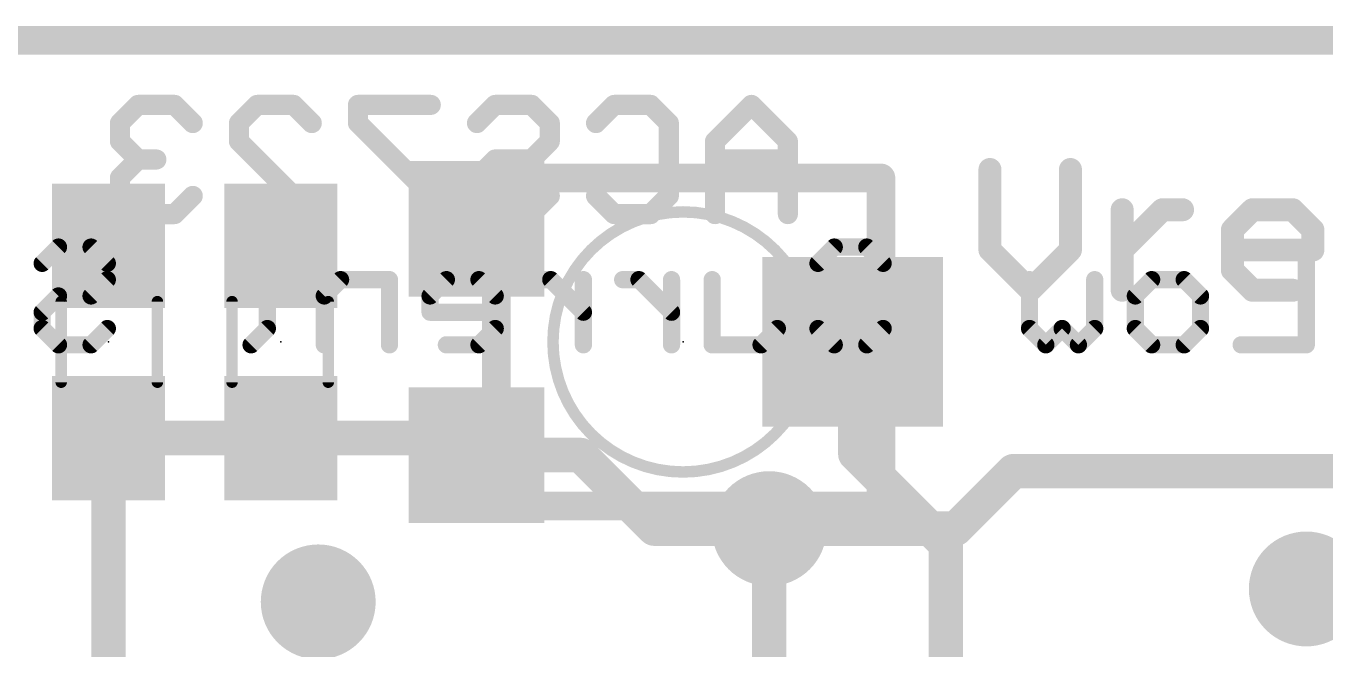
# Model space of a CAD drawing. Extents: x -33 to 74, y -16 to 15.
# Drawn here: x 14.64 to 26.12, y 9.86 to 15.37 of the extents above; entities that cross this region are included whole.
import ezdxf

# ---------------------------------------------------------------- set-up
doc = ezdxf.new("R2010")
doc.units = 0
for name, color, linetype in [('1', 12, 'CONTINUOUS'), ('16', 132, 'CONTINUOUS'), ('18', 110, 'CONTINUOUS'), ('20', 53, 'CONTINUOUS'), ('21', 41, 'CONTINUOUS'), ('22', 40, 'CONTINUOUS'), ('23', 53, 'CONTINUOUS'), ('51', 53, 'CONTINUOUS')]:
    doc.layers.add(name, color=color, linetype=linetype)

# ---------------------------------------------------------------- blocks, each defined once
blk = doc.blocks.new('RECT')
blk.add_solid([(-0.5, -0.5), (0.5, -0.5), (-0.5, 0.5), (0.5, 0.5)])
blk = doc.blocks.new('ROUNDV')
at = {"const_width": 0.5}
blk.add_lwpolyline([(0, -0.25, 1), (0, 0.25, 1), (0, -0.25)], format="xyb", dxfattribs=at)

msp = doc.modelspace()

# ---------------------------------------------------------------- linework, layer by layer
at = {"layer": '1'}
for points, const_width in [([(31.75, 15.24), (12.7, 15.24)], 0.254), ([(21.971, 12.549), (21.947, 12.573)], 0.3048), ([(21.971, 11.5824), (21.971, 12.549)], 0.3048), ([(15.367, 11.723), (15.367, 9.5758)], 0.3048), ([(15.367, 11.723), (16.891, 11.723)], 0.3048), ([(16.891, 11.723), (18.472, 11.723)], 0.3048), ([(18.472, 11.723), (18.622, 11.573)], 0.3048), ([(19.542, 11.573), (18.622, 11.573)], 0.3048), ([(19.542, 11.573), (20.193, 10.922)], 0.3048), ([(22.772, 10.7814), (21.971, 11.5824)], 0.3048), ([(20.193, 10.922), (21.209, 10.922)], 0.3048), ([(21.209, 7.62), (21.209, 10.922)], 0.3048), ([(22.772, 10.7814), (22.772, 9.3345)], 0.3048)]:
    msp.add_lwpolyline(points, dxfattribs=dict(at, const_width=const_width))
at = {"layer": '1', "const_width": 0.1524}
for points in [[(22.0009, 12.6269, 1), (21.8931, 12.5191)], [(22.0472, 12.549, 1), (21.8948, 12.549)], [(21.9171, 12.4951, 1), (22.0249, 12.6029)], [(15.4432, 11.723, 1), (15.2908, 11.723)], [(15.367, 11.7992, 1), (15.367, 11.6468)], [(16.891, 11.7992, 1), (16.891, 11.6468)], [(16.891, 11.6468, 1), (16.891, 11.7992)], [(18.5259, 11.7769, 1), (18.4181, 11.6691)], [(18.472, 11.6468, 1), (18.472, 11.7992)], [(18.622, 11.6492, 1), (18.622, 11.4968)], [(19.5959, 11.6269, 1), (19.4881, 11.5191)], [(19.542, 11.4968, 1), (19.542, 11.6492)], [(22.0249, 11.6363, 1), (21.9171, 11.5285)], [(18.5681, 11.5191, 1), (18.6759, 11.6269)], [(21.8948, 11.5824, 1), (22.0472, 11.5824)], [(20.193, 10.9982, 1), (20.193, 10.8458)], [(20.1391, 10.8681, 1), (20.2469, 10.9759)], [(21.2852, 10.922, 1), (21.1328, 10.922)], [(21.209, 10.8458, 1), (21.209, 10.9982)], [(22.8482, 10.7814, 1), (22.6958, 10.7814)], [(22.7181, 10.7275, 1), (22.8259, 10.8353)]]:
    msp.add_lwpolyline(points, format="xyb", dxfattribs=at)
at = {"layer": '16'}
for points, const_width in [([(31.75, 15.24), (12.7, 15.24)], 0.254), ([(22.86, 10.922), (23.368, 11.43)], 0.3048), ([(23.368, 11.43), (30.48, 11.43)], 0.3048), ([(21.209, 10.922), (22.86, 10.922)], 0.3048)]:
    msp.add_lwpolyline(points, dxfattribs=dict(at, const_width=const_width))
at = {"layer": '16', "const_width": 0.1524}
for points in [[(23.368, 11.5062, 1), (23.368, 11.3538)], [(23.4219, 11.3761, 1), (23.3141, 11.4839)], [(21.209, 10.9982, 1), (21.209, 10.8458)], [(22.8061, 10.9759, 1), (22.9139, 10.8681)], [(22.86, 10.8458, 1), (22.86, 10.9982)]]:
    msp.add_lwpolyline(points, format="xyb", dxfattribs=at)
at = {"layer": '20', "const_width": 0.2032}
msp.add_lwpolyline([(0, 15.24), (31.75, 15.24)], dxfattribs=at)
at = {"layer": '21'}
for points, const_width in [([(20.047, 14.023), (22.197, 14.023)], 0.254), ([(22.197, 14.023), (22.197, 13.423)], 0.254), ([(23.1613, 14.0979), (23.1613, 13.3861)], 0.2032), ([(23.8731, 13.3861), (23.8731, 14.0979)], 0.2032), ([(24.3307, 13.0302), (24.3307, 13.742)], 0.2032), ([(24.3307, 13.3861), (24.6866, 13.742)], 0.2032), ([(24.6866, 13.742), (24.8646, 13.742)], 0.2032), ([(25.3052, 13.5641), (25.4831, 13.742)], 0.2032), ([(25.4831, 13.742), (25.8391, 13.742)], 0.2032), ([(25.8391, 13.742), (26.017, 13.5641)], 0.2032), ([(25.3052, 13.2081), (25.3052, 13.5641)], 0.2032), ([(26.017, 13.5641), (26.017, 13.3861)], 0.2032), ([(23.1613, 13.3861), (23.5172, 13.0302)], 0.2032), ([(23.5172, 13.0302), (23.8731, 13.3861)], 0.2032), ([(26.017, 13.3861), (25.3052, 13.3861)], 0.2032), ([(25.4831, 13.0302), (25.3052, 13.2081)], 0.2032), ([(25.8391, 13.0302), (25.4831, 13.0302)], 0.2032), ([(22.197, 11.123), (22.197, 11.723)], 0.254), ([(20.047, 11.123), (22.197, 11.123)], 0.254)]:
    msp.add_lwpolyline(points, dxfattribs=dict(at, const_width=const_width))
for points, const_width in [([(20.047, 14.0865, 1), (20.047, 13.9595)], 0.127), ([(22.2605, 14.023, 1), (22.1335, 14.023)], 0.127), ([(22.197, 13.9595, 1), (22.197, 14.0865)], 0.127), ([(23.2121, 14.0979, 1), (23.1105, 14.0979)], 0.1016), ([(23.9239, 14.0979, 1), (23.8223, 14.0979)], 0.1016), ([(24.3815, 13.742, 1), (24.2799, 13.742)], 0.1016), ([(24.6866, 13.7928, 1), (24.6866, 13.6912)], 0.1016), ([(24.7225, 13.7061, 1), (24.6507, 13.7779)], 0.1016), ([(24.8646, 13.6912, 1), (24.8646, 13.7928)], 0.1016), ([(25.4831, 13.7928, 1), (25.4831, 13.6912)], 0.1016), ([(25.5191, 13.7061, 1), (25.4472, 13.7779)], 0.1016), ([(25.875, 13.7779, 1), (25.8031, 13.7061)], 0.1016), ([(25.8391, 13.6912, 1), (25.8391, 13.7928)], 0.1016), ([(25.356, 13.5641, 1), (25.2544, 13.5641)], 0.1016), ([(25.2693, 13.6, 1), (25.3411, 13.5281)], 0.1016), ([(26.0678, 13.5641, 1), (25.9662, 13.5641)], 0.1016), ([(25.9811, 13.5281, 1), (26.0529, 13.6)], 0.1016), ([(22.1335, 13.423, 1), (22.2605, 13.423)], 0.127), ([(23.1972, 13.422, 1), (23.1254, 13.3502)], 0.1016), ([(23.909, 13.3502, 1), (23.8372, 13.422)], 0.1016), ([(24.2948, 13.422, 1), (24.3666, 13.3502)], 0.1016), ([(25.3052, 13.4369, 1), (25.3052, 13.3353)], 0.1016), ([(26.017, 13.3353, 1), (26.017, 13.4369)], 0.1016), ([(23.1105, 13.3861, 1), (23.2121, 13.3861)], 0.1016), ([(23.8223, 13.3861, 1), (23.9239, 13.3861)], 0.1016), ([(25.9662, 13.3861, 1), (26.0678, 13.3861)], 0.1016), ([(25.3411, 13.2441, 1), (25.2693, 13.1722)], 0.1016), ([(25.2544, 13.2081, 1), (25.356, 13.2081)], 0.1016), ([(23.4813, 13.0661, 1), (23.5531, 12.9943)], 0.1016), ([(23.4813, 12.9943, 1), (23.5531, 13.0661)], 0.1016), ([(25.4831, 13.081, 1), (25.4831, 12.9794)], 0.1016), ([(25.4472, 12.9943, 1), (25.5191, 13.0661)], 0.1016), ([(25.8391, 12.9794, 1), (25.8391, 13.081)], 0.1016), ([(24.2799, 13.0302, 1), (24.3815, 13.0302)], 0.1016), ([(22.2605, 11.723, 1), (22.1335, 11.723)], 0.127), ([(20.047, 11.1865, 1), (20.047, 11.0595)], 0.127), ([(22.1335, 11.123, 1), (22.2605, 11.123)], 0.127), ([(22.197, 11.0595, 1), (22.197, 11.1865)], 0.127)]:
    msp.add_lwpolyline(points, format="xyb", dxfattribs=dict(at, const_width=const_width))
at = {"layer": '22'}
for points, const_width in [([(15.6288, 14.6693), (15.4678, 14.5083)], 0.1778), ([(15.9508, 14.6693), (15.6288, 14.6693)], 0.1778), ([(16.1118, 14.5083), (15.9508, 14.6693)], 0.1778), ([(16.5202, 14.5083), (16.6813, 14.6693)], 0.1778), ([(16.6813, 14.6693), (17.0033, 14.6693)], 0.1778), ([(17.0033, 14.6693), (17.1643, 14.5083)], 0.1778), ([(18.2167, 14.6693), (17.5727, 14.6693)], 0.1778), ([(17.5727, 14.6693), (17.5727, 14.5083)], 0.1778), ([(18.6252, 14.5083), (18.7862, 14.6693)], 0.1778), ([(18.7862, 14.6693), (19.1082, 14.6693)], 0.1778), ([(19.1082, 14.6693), (19.2692, 14.5083)], 0.1778), ([(19.6776, 14.5083), (19.8386, 14.6693)], 0.1778), ([(19.8386, 14.6693), (20.1606, 14.6693)], 0.1778), ([(20.1606, 14.6693), (20.3216, 14.5083)], 0.1778), ([(21.0521, 14.6693), (20.7301, 14.3473)], 0.1778), ([(21.3741, 14.3473), (21.0521, 14.6693)], 0.1778), ([(15.4678, 14.5083), (15.4678, 14.3473)], 0.1778), ([(16.5202, 14.3473), (16.5202, 14.5083)], 0.1778), ([(17.5727, 14.5083), (18.2167, 13.8643)], 0.1778), ([(19.2692, 14.5083), (19.2692, 14.3473)], 0.1778), ([(20.3216, 14.5083), (20.3216, 13.8643)], 0.1778), ([(15.4678, 14.3473), (15.6288, 14.1863)], 0.1778), ([(17.1643, 13.7033), (16.5202, 14.3473)], 0.1778), ([(19.2692, 14.3473), (19.1082, 14.1863)], 0.1778), ([(20.7301, 14.3473), (20.7301, 13.7033)], 0.1778), ([(21.3741, 13.7033), (21.3741, 14.3473)], 0.1778), ([(15.6288, 14.1863), (15.4678, 14.0253)], 0.1778), ([(15.6288, 14.1863), (15.7898, 14.1863)], 0.1778), ([(18.7862, 14.1863), (18.6252, 14.0253)], 0.1778), ([(19.1082, 14.1863), (18.7862, 14.1863)], 0.1778), ([(21.3741, 14.1863), (20.7301, 14.1863)], 0.1778), ([(15.4678, 14.0253), (15.4678, 13.8643)], 0.1778), ([(18.6252, 14.0253), (18.6252, 13.8643)], 0.1778), ([(15.4678, 13.8643), (15.6288, 13.7033)], 0.1778), ([(15.9508, 13.7033), (16.1118, 13.8643)], 0.1778), ([(18.2167, 13.8643), (18.2167, 13.7033)], 0.1778), ([(18.6252, 13.8643), (18.7862, 13.7033)], 0.1778), ([(19.1082, 13.7033), (19.2692, 13.8643)], 0.1778), ([(19.8386, 13.7033), (19.6776, 13.8643)], 0.1778), ([(20.3216, 13.8643), (20.1606, 13.7033)], 0.1778), ([(15.6288, 13.7033), (15.9508, 13.7033)], 0.1778), ([(16.5202, 13.7033), (17.1643, 13.7033)], 0.1778), ([(18.7862, 13.7033), (19.1082, 13.7033)], 0.1778), ([(20.1606, 13.7033), (19.8386, 13.7033)], 0.1778), ([(14.78, 13.2679), (14.9241, 13.4119)], 0.1524), ([(14.9241, 13.4119), (15.2122, 13.4119)], 0.1524), ([(15.2122, 13.4119), (15.3563, 13.2679)], 0.1524), ([(21.6405, 13.2679), (21.7846, 13.4119)], 0.1524), ([(21.7846, 13.4119), (22.0727, 13.4119)], 0.1524), ([(22.0727, 13.4119), (22.2167, 13.2679)], 0.1524), ([(25.9588, 13.4119), (25.9588, 12.5476)], 0.1524), ([(15.3563, 13.2679), (15.3563, 13.1238)], 0.1524), ([(16.7714, 13.2679), (16.7714, 12.6917)], 0.1524), ([(22.2167, 13.2679), (22.2167, 12.6917)], 0.1524), ([(15.3563, 13.1238), (15.2122, 12.9798)], 0.1524), ([(16.9155, 13.1238), (16.6273, 13.1238)], 0.1524), ([(17.4188, 13.1238), (17.2748, 12.9798)], 0.1524), ([(17.851, 13.1238), (17.4188, 13.1238)], 0.1524), ([(17.851, 12.5476), (17.851, 13.1238)], 0.1524), ([(18.3543, 13.1238), (18.2103, 12.9798)], 0.1524), ([(18.6424, 13.1238), (18.3543, 13.1238)], 0.1524), ([(18.7865, 12.9798), (18.6424, 13.1238)], 0.1524), ([(19.278, 13.1238), (19.1339, 13.1238)], 0.1524), ([(19.5661, 12.8357), (19.278, 13.1238)], 0.1524), ([(19.5661, 12.5476), (19.5661, 13.1238)], 0.1524), ([(20.0576, 13.1238), (19.9135, 13.1238)], 0.1524), ([(20.3457, 12.8357), (20.0576, 13.1238)], 0.1524), ([(20.3457, 12.5476), (20.3457, 13.1238)], 0.1524), ([(20.705, 12.5476), (20.705, 13.1238)], 0.1524), ([(21.2812, 13.1238), (21.2812, 12.6917)], 0.1524), ([(23.5115, 12.6917), (23.5115, 13.1238)], 0.1524), ([(24.0878, 13.1238), (24.0878, 12.6917)], 0.1524), ([(24.4471, 12.9798), (24.5911, 13.1238)], 0.1524), ([(24.5911, 13.1238), (24.8792, 13.1238)], 0.1524), ([(24.8792, 13.1238), (25.0233, 12.9798)], 0.1524), ([(14.9241, 12.9798), (14.78, 12.8357)], 0.1524), ([(15.2122, 12.9798), (14.9241, 12.9798)], 0.1524), ([(17.2748, 12.9798), (17.2748, 12.5476)], 0.1524), ([(18.2103, 12.9798), (18.2103, 12.8357)], 0.1524), ([(18.7865, 12.6917), (18.7865, 12.9798)], 0.1524), ([(24.4471, 12.6917), (24.4471, 12.9798)], 0.1524), ([(25.0233, 12.9798), (25.0233, 12.6917)], 0.1524), ([(14.78, 12.8357), (14.78, 12.6917)], 0.1524), ([(18.2103, 12.8357), (18.7865, 12.8357)], 0.1524), ([(14.78, 12.6917), (14.9241, 12.5476)], 0.1524), ([(15.2122, 12.5476), (15.3563, 12.6917)], 0.1524), ([(16.7714, 12.6917), (16.6273, 12.5476)], 0.1524), ([(18.6424, 12.5476), (18.7865, 12.6917)], 0.1524), ([(21.2812, 12.6917), (21.1372, 12.5476)], 0.1524), ([(21.7846, 12.5476), (21.6405, 12.6917)], 0.1524), ([(22.2167, 12.6917), (22.0727, 12.5476)], 0.1524), ([(23.6556, 12.5476), (23.5115, 12.6917)], 0.1524), ([(23.7996, 12.6917), (23.6556, 12.5476)], 0.1524), ([(23.9437, 12.5476), (23.7996, 12.6917)], 0.1524), ([(24.0878, 12.6917), (23.9437, 12.5476)], 0.1524), ([(24.5911, 12.5476), (24.4471, 12.6917)], 0.1524), ([(25.0233, 12.6917), (24.8792, 12.5476)], 0.1524), ([(14.9241, 12.5476), (15.2122, 12.5476)], 0.1524), ([(18.3543, 12.5476), (18.6424, 12.5476)], 0.1524), ([(21.1372, 12.5476), (20.705, 12.5476)], 0.1524), ([(22.0727, 12.5476), (21.7846, 12.5476)], 0.1524), ([(24.8792, 12.5476), (24.5911, 12.5476)], 0.1524), ([(25.9588, 12.5476), (25.3826, 12.5476)], 0.1524)]:
    msp.add_lwpolyline(points, dxfattribs=dict(at, const_width=const_width))
for points, const_width in [([(15.6288, 14.7138, 1), (15.6288, 14.6249)], 0.0889), ([(15.6602, 14.6379, 1), (15.5974, 14.7008)], 0.0889), ([(15.9822, 14.7008, 1), (15.9194, 14.6379)], 0.0889), ([(15.9508, 14.6249, 1), (15.9508, 14.7138)], 0.0889), ([(16.6813, 14.7138, 1), (16.6813, 14.6249)], 0.0889), ([(16.7127, 14.6379, 1), (16.6498, 14.7008)], 0.0889), ([(17.0347, 14.7008, 1), (16.9718, 14.6379)], 0.0889), ([(17.0033, 14.6249, 1), (17.0033, 14.7138)], 0.0889), ([(17.5727, 14.7138, 1), (17.5727, 14.6249)], 0.0889), ([(17.6172, 14.6693, 1), (17.5283, 14.6693)], 0.0889), ([(18.2167, 14.6249, 1), (18.2167, 14.7138)], 0.0889), ([(18.7862, 14.7138, 1), (18.7862, 14.6249)], 0.0889), ([(18.8176, 14.6379, 1), (18.7547, 14.7008)], 0.0889), ([(19.1396, 14.7008, 1), (19.0767, 14.6379)], 0.0889), ([(19.1082, 14.6249, 1), (19.1082, 14.7138)], 0.0889), ([(19.8386, 14.7138, 1), (19.8386, 14.6249)], 0.0889), ([(19.8701, 14.6379, 1), (19.8072, 14.7008)], 0.0889), ([(20.1921, 14.7008, 1), (20.1292, 14.6379)], 0.0889), ([(20.1606, 14.6249, 1), (20.1606, 14.7138)], 0.0889), ([(21.0835, 14.7008, 1), (21.0207, 14.6379)], 0.0889), ([(21.0835, 14.6379, 1), (21.0207, 14.7008)], 0.0889), ([(15.5122, 14.5083, 1), (15.4233, 14.5083)], 0.0889), ([(16.5647, 14.5083, 1), (16.4758, 14.5083)], 0.0889), ([(17.6041, 14.5397, 1), (17.5413, 14.4769)], 0.0889), ([(19.3136, 14.5083, 1), (19.2247, 14.5083)], 0.0889), ([(20.3661, 14.5083, 1), (20.2772, 14.5083)], 0.0889), ([(15.4364, 14.5397, 1), (15.4992, 14.4769)], 0.0889), ([(16.0804, 14.4769, 1), (16.1432, 14.5397)], 0.0889), ([(16.4888, 14.5397, 1), (16.5517, 14.4769)], 0.0889), ([(17.1328, 14.4769, 1), (17.1957, 14.5397)], 0.0889), ([(17.5283, 14.5083, 1), (17.6172, 14.5083)], 0.0889), ([(18.5937, 14.5397, 1), (18.6566, 14.4769)], 0.0889), ([(19.2378, 14.4769, 1), (19.3006, 14.5397)], 0.0889), ([(19.6462, 14.5397, 1), (19.7091, 14.4769)], 0.0889), ([(20.2902, 14.4769, 1), (20.3531, 14.5397)], 0.0889), ([(15.4233, 14.3473, 1), (15.5122, 14.3473)], 0.0889), ([(15.4992, 14.3787, 1), (15.4364, 14.3159)], 0.0889), ([(16.4758, 14.3473, 1), (16.5647, 14.3473)], 0.0889), ([(16.5517, 14.3787, 1), (16.4888, 14.3159)], 0.0889), ([(19.2247, 14.3473, 1), (19.3136, 14.3473)], 0.0889), ([(19.3006, 14.3159, 1), (19.2378, 14.3787)], 0.0889), ([(20.7745, 14.3473, 1), (20.6856, 14.3473)], 0.0889), ([(20.6987, 14.3787, 1), (20.7615, 14.3159)], 0.0889), ([(21.4186, 14.3473, 1), (21.3297, 14.3473)], 0.0889), ([(21.3427, 14.3159, 1), (21.4055, 14.3787)], 0.0889), ([(15.6288, 14.2308, 1), (15.6288, 14.1419)], 0.0889), ([(15.6602, 14.1549, 1), (15.5974, 14.2177)], 0.0889), ([(15.5974, 14.1549, 1), (15.6602, 14.2177)], 0.0889), ([(15.7898, 14.1419, 1), (15.7898, 14.2308)], 0.0889), ([(18.7862, 14.2308, 1), (18.7862, 14.1419)], 0.0889), ([(18.8176, 14.1549, 1), (18.7547, 14.2177)], 0.0889), ([(19.0767, 14.2177, 1), (19.1396, 14.1549)], 0.0889), ([(19.1082, 14.1419, 1), (19.1082, 14.2308)], 0.0889), ([(20.7301, 14.2308, 1), (20.7301, 14.1419)], 0.0889), ([(21.3741, 14.1419, 1), (21.3741, 14.2308)], 0.0889), ([(15.5122, 14.0253, 1), (15.4233, 14.0253)], 0.0889), ([(15.4364, 14.0567, 1), (15.4992, 13.9939)], 0.0889), ([(18.6696, 14.0253, 1), (18.5807, 14.0253)], 0.0889), ([(18.5937, 14.0567, 1), (18.6566, 13.9939)], 0.0889), ([(15.4233, 13.8643, 1), (15.5122, 13.8643)], 0.0889), ([(15.4992, 13.8957, 1), (15.4364, 13.8329)], 0.0889), ([(16.1432, 13.8329, 1), (16.0804, 13.8957)], 0.0889), ([(18.2612, 13.8643, 1), (18.1723, 13.8643)], 0.0889), ([(18.1853, 13.8329, 1), (18.2482, 13.8957)], 0.0889), ([(18.5807, 13.8643, 1), (18.6696, 13.8643)], 0.0889), ([(18.6566, 13.8957, 1), (18.5937, 13.8329)], 0.0889), ([(19.3006, 13.8329, 1), (19.2378, 13.8957)], 0.0889), ([(19.7091, 13.8957, 1), (19.6462, 13.8329)], 0.0889), ([(20.2772, 13.8643, 1), (20.3661, 13.8643)], 0.0889), ([(20.3531, 13.8329, 1), (20.2902, 13.8957)], 0.0889), ([(15.6288, 13.7477, 1), (15.6288, 13.6589)], 0.0889), ([(15.9508, 13.6589, 1), (15.9508, 13.7477)], 0.0889), ([(16.5202, 13.7477, 1), (16.5202, 13.6589)], 0.0889), ([(17.1643, 13.6589, 1), (17.1643, 13.7477)], 0.0889), ([(18.7862, 13.7477, 1), (18.7862, 13.6589)], 0.0889), ([(19.1082, 13.6589, 1), (19.1082, 13.7477)], 0.0889), ([(19.8386, 13.7477, 1), (19.8386, 13.6589)], 0.0889), ([(20.1606, 13.6589, 1), (20.1606, 13.7477)], 0.0889), ([(15.5974, 13.6719, 1), (15.6602, 13.7347)], 0.0889), ([(15.9194, 13.7347, 1), (15.9822, 13.6719)], 0.0889), ([(17.1328, 13.6719, 1), (17.1957, 13.7347)], 0.0889), ([(18.1723, 13.7033, 1), (18.2612, 13.7033)], 0.0889), ([(18.7547, 13.6719, 1), (18.8176, 13.7347)], 0.0889), ([(19.0767, 13.7347, 1), (19.1396, 13.6719)], 0.0889), ([(19.8072, 13.6719, 1), (19.8701, 13.7347)], 0.0889), ([(20.1292, 13.7347, 1), (20.1921, 13.6719)], 0.0889), ([(20.6856, 13.7033, 1), (20.7745, 13.7033)], 0.0889), ([(21.3297, 13.7033, 1), (21.4186, 13.7033)], 0.0889), ([(14.9241, 13.45, 1), (14.9241, 13.3738)], 0.0762), ([(14.951, 13.385, 1), (14.8971, 13.4389)], 0.0762), ([(15.2391, 13.4389, 1), (15.1853, 13.385)], 0.0762), ([(15.2122, 13.3738, 1), (15.2122, 13.45)], 0.0762), ([(21.7846, 13.45, 1), (21.7846, 13.3738)], 0.0762), ([(21.8115, 13.385, 1), (21.7576, 13.4389)], 0.0762), ([(22.0996, 13.4389, 1), (22.0457, 13.385)], 0.0762), ([(22.0727, 13.3738, 1), (22.0727, 13.45)], 0.0762), ([(25.9969, 13.4119, 1), (25.9207, 13.4119)], 0.0762), ([(14.7531, 13.2948, 1), (14.807, 13.2409)], 0.0762), ([(15.3944, 13.2679, 1), (15.3182, 13.2679)], 0.0762), ([(15.3293, 13.2409, 1), (15.3832, 13.2948)], 0.0762), ([(16.8095, 13.2679, 1), (16.7333, 13.2679)], 0.0762), ([(21.6136, 13.2948, 1), (21.6674, 13.2409)], 0.0762), ([(22.2548, 13.2679, 1), (22.1786, 13.2679)], 0.0762), ([(22.1898, 13.2409, 1), (22.2437, 13.2948)], 0.0762), ([(15.3182, 13.1238, 1), (15.3944, 13.1238)], 0.0762), ([(15.3832, 13.0969, 1), (15.3293, 13.1508)], 0.0762), ([(16.6273, 13.1619, 1), (16.6273, 13.0857)], 0.0762), ([(16.9155, 13.0857, 1), (16.9155, 13.1619)], 0.0762), ([(17.4188, 13.1619, 1), (17.4188, 13.0857)], 0.0762), ([(17.4457, 13.0969, 1), (17.3919, 13.1508)], 0.0762), ([(17.8891, 13.1238, 1), (17.8129, 13.1238)], 0.0762), ([(17.851, 13.0857, 1), (17.851, 13.1619)], 0.0762), ([(18.3543, 13.1619, 1), (18.3543, 13.0857)], 0.0762), ([(18.3813, 13.0969, 1), (18.3274, 13.1508)], 0.0762), ([(18.6694, 13.1508, 1), (18.6155, 13.0969)], 0.0762), ([(18.6424, 13.0857, 1), (18.6424, 13.1619)], 0.0762), ([(19.1339, 13.1619, 1), (19.1339, 13.0857)], 0.0762), ([(19.3049, 13.1508, 1), (19.251, 13.0969)], 0.0762), ([(19.278, 13.0857, 1), (19.278, 13.1619)], 0.0762), ([(19.6042, 13.1238, 1), (19.528, 13.1238)], 0.0762), ([(19.9135, 13.1619, 1), (19.9135, 13.0857)], 0.0762), ([(20.0845, 13.1508, 1), (20.0306, 13.0969)], 0.0762), ([(20.0576, 13.0857, 1), (20.0576, 13.1619)], 0.0762), ([(20.3838, 13.1238, 1), (20.3076, 13.1238)], 0.0762), ([(20.7431, 13.1238, 1), (20.6669, 13.1238)], 0.0762), ([(21.3193, 13.1238, 1), (21.2431, 13.1238)], 0.0762), ([(23.5496, 13.1238, 1), (23.4734, 13.1238)], 0.0762), ([(24.1259, 13.1238, 1), (24.0497, 13.1238)], 0.0762), ([(24.5911, 13.1619, 1), (24.5911, 13.0857)], 0.0762), ([(24.6181, 13.0969, 1), (24.5642, 13.1508)], 0.0762), ([(24.9062, 13.1508, 1), (24.8523, 13.0969)], 0.0762), ([(24.8792, 13.0857, 1), (24.8792, 13.1619)], 0.0762), ([(14.9241, 13.0179, 1), (14.9241, 12.9417)], 0.0762), ([(14.951, 12.9528, 1), (14.8971, 13.0067)], 0.0762), ([(15.1853, 13.0067, 1), (15.2391, 12.9528)], 0.0762), ([(15.2122, 12.9417, 1), (15.2122, 13.0179)], 0.0762), ([(17.2478, 13.0067, 1), (17.3017, 12.9528)], 0.0762), ([(17.3129, 12.9798, 1), (17.2367, 12.9798)], 0.0762), ([(18.1833, 13.0067, 1), (18.2372, 12.9528)], 0.0762), ([(18.2484, 12.9798, 1), (18.1722, 12.9798)], 0.0762), ([(18.8246, 12.9798, 1), (18.7484, 12.9798)], 0.0762), ([(18.7596, 12.9528, 1), (18.8134, 13.0067)], 0.0762), ([(24.4201, 13.0067, 1), (24.474, 12.9528)], 0.0762), ([(24.4852, 12.9798, 1), (24.409, 12.9798)], 0.0762), ([(25.0614, 12.9798, 1), (24.9852, 12.9798)], 0.0762), ([(24.9963, 12.9528, 1), (25.0502, 13.0067)], 0.0762), ([(14.8181, 12.8357, 1), (14.7419, 12.8357)], 0.0762), ([(14.7531, 12.8627, 1), (14.807, 12.8088)], 0.0762), ([(18.2103, 12.8738, 1), (18.2103, 12.7976)], 0.0762), ([(18.1722, 12.8357, 1), (18.2484, 12.8357)], 0.0762), ([(18.7865, 12.7976, 1), (18.7865, 12.8738)], 0.0762), ([(19.5391, 12.8088, 1), (19.593, 12.8627)], 0.0762), ([(20.3187, 12.8088, 1), (20.3726, 12.8627)], 0.0762), ([(14.807, 12.7186, 1), (14.7531, 12.6647)], 0.0762), ([(15.3832, 12.6647, 1), (15.3293, 12.7186)], 0.0762), ([(16.7983, 12.6647, 1), (16.7445, 12.7186)], 0.0762), ([(18.8134, 12.6647, 1), (18.7596, 12.7186)], 0.0762), ([(21.3081, 12.6647, 1), (21.2543, 12.7186)], 0.0762), ([(21.6674, 12.7186, 1), (21.6136, 12.6647)], 0.0762), ([(22.2437, 12.6647, 1), (22.1898, 12.7186)], 0.0762), ([(23.5385, 12.7186, 1), (23.4846, 12.6647)], 0.0762), ([(23.8266, 12.7186, 1), (23.7727, 12.6647)], 0.0762), ([(23.8266, 12.6647, 1), (23.7727, 12.7186)], 0.0762), ([(24.1147, 12.6647, 1), (24.0608, 12.7186)], 0.0762), ([(24.474, 12.7186, 1), (24.4201, 12.6647)], 0.0762), ([(25.0502, 12.6647, 1), (24.9963, 12.7186)], 0.0762), ([(14.7419, 12.6917, 1), (14.8181, 12.6917)], 0.0762), ([(16.7333, 12.6917, 1), (16.8095, 12.6917)], 0.0762), ([(18.7484, 12.6917, 1), (18.8246, 12.6917)], 0.0762), ([(21.2431, 12.6917, 1), (21.3193, 12.6917)], 0.0762), ([(22.1786, 12.6917, 1), (22.2548, 12.6917)], 0.0762), ([(23.4734, 12.6917, 1), (23.5496, 12.6917)], 0.0762), ([(24.0497, 12.6917, 1), (24.1259, 12.6917)], 0.0762), ([(24.409, 12.6917, 1), (24.4852, 12.6917)], 0.0762), ([(24.9852, 12.6917, 1), (25.0614, 12.6917)], 0.0762), ([(14.9241, 12.5857, 1), (14.9241, 12.5095)], 0.0762), ([(14.8971, 12.5207, 1), (14.951, 12.5745)], 0.0762), ([(15.1853, 12.5745, 1), (15.2391, 12.5207)], 0.0762), ([(15.2122, 12.5095, 1), (15.2122, 12.5857)], 0.0762), ([(16.6004, 12.5745, 1), (16.6543, 12.5207)], 0.0762), ([(17.2367, 12.5476, 1), (17.3129, 12.5476)], 0.0762), ([(17.8129, 12.5476, 1), (17.8891, 12.5476)], 0.0762), ([(18.3543, 12.5857, 1), (18.3543, 12.5095)], 0.0762), ([(18.6155, 12.5745, 1), (18.6694, 12.5207)], 0.0762), ([(18.6424, 12.5095, 1), (18.6424, 12.5857)], 0.0762), ([(19.528, 12.5476, 1), (19.6042, 12.5476)], 0.0762), ([(20.3076, 12.5476, 1), (20.3838, 12.5476)], 0.0762), ([(20.705, 12.5857, 1), (20.705, 12.5095)], 0.0762), ([(20.6669, 12.5476, 1), (20.7431, 12.5476)], 0.0762), ([(21.1102, 12.5745, 1), (21.1641, 12.5207)], 0.0762), ([(21.1372, 12.5095, 1), (21.1372, 12.5857)], 0.0762), ([(21.7846, 12.5857, 1), (21.7846, 12.5095)], 0.0762), ([(21.7576, 12.5207, 1), (21.8115, 12.5745)], 0.0762), ([(22.0457, 12.5745, 1), (22.0996, 12.5207)], 0.0762), ([(22.0727, 12.5095, 1), (22.0727, 12.5857)], 0.0762), ([(23.6287, 12.5745, 1), (23.6825, 12.5207)], 0.0762), ([(23.6287, 12.5207, 1), (23.6825, 12.5745)], 0.0762), ([(23.9168, 12.5745, 1), (23.9706, 12.5207)], 0.0762), ([(23.9168, 12.5207, 1), (23.9706, 12.5745)], 0.0762), ([(24.5911, 12.5857, 1), (24.5911, 12.5095)], 0.0762), ([(24.5642, 12.5207, 1), (24.6181, 12.5745)], 0.0762), ([(24.8523, 12.5745, 1), (24.9062, 12.5207)], 0.0762), ([(24.8792, 12.5095, 1), (24.8792, 12.5857)], 0.0762), ([(25.3826, 12.5857, 1), (25.3826, 12.5095)], 0.0762), ([(25.9207, 12.5476, 1), (25.9969, 12.5476)], 0.0762), ([(25.9588, 12.5095, 1), (25.9588, 12.5857)], 0.0762)]:
    msp.add_lwpolyline(points, format="xyb", dxfattribs=dict(at, const_width=const_width))
at = {"layer": '23'}
for p in [(15.367, 12.573), (16.891, 12.573), (20.447, 12.573)]:
    msp.add_point(p, dxfattribs=at)
at = {"layer": '51'}
for points, const_width in [([(22.197, 14.023), (18.797, 14.023)], 0.254), ([(18.797, 14.023), (18.797, 11.123)], 0.254), ([(22.197, 11.123), (22.197, 14.023)], 0.254), ([(14.948, 12.929), (14.948, 12.217)], 0.1016), ([(15.799, 12.929), (15.799, 12.217)], 0.1016), ([(16.459, 12.217), (16.459, 12.929)], 0.1016), ([(17.31, 12.217), (17.31, 12.929)], 0.1016), ([(18.797, 11.123), (22.197, 11.123)], 0.254)]:
    msp.add_lwpolyline(points, dxfattribs=dict(at, const_width=const_width))
for points, const_width in [([(18.797, 14.0865, 1), (18.797, 13.9595)], 0.127), ([(18.8605, 14.023, 1), (18.7335, 14.023)], 0.127), ([(22.2605, 14.023, 1), (22.1335, 14.023)], 0.127), ([(22.197, 13.9595, 1), (22.197, 14.0865)], 0.127), ([(20.447, 11.423, 1), (20.447, 13.723, 1), (20.447, 11.423)], 0.1016), ([(14.9734, 12.929, 1), (14.9226, 12.929)], 0.0508), ([(15.8244, 12.929, 1), (15.7736, 12.929)], 0.0508), ([(16.4844, 12.929, 1), (16.4336, 12.929)], 0.0508), ([(17.3354, 12.929, 1), (17.2846, 12.929)], 0.0508), ([(14.9226, 12.217, 1), (14.9734, 12.217)], 0.0508), ([(15.7736, 12.217, 1), (15.8244, 12.217)], 0.0508), ([(16.4336, 12.217, 1), (16.4844, 12.217)], 0.0508), ([(17.2846, 12.217, 1), (17.3354, 12.217)], 0.0508), ([(18.797, 11.1865, 1), (18.797, 11.0595)], 0.127), ([(18.7335, 11.123, 1), (18.8605, 11.123)], 0.127), ([(22.1335, 11.123, 1), (22.2605, 11.123)], 0.127), ([(22.197, 11.0595, 1), (22.197, 11.1865)], 0.127)]:
    msp.add_lwpolyline(points, format="xyb", dxfattribs=dict(at, const_width=const_width))

# ---------------------------------------------------------------- block references
at = {"layer": '1', "rotation": 270}
for p, xscale, yscale in [((18.622, 13.573), 1.2, 1.2), ((21.947, 12.573), 1.5, 1.6), ((18.622, 11.573), 1.2, 1.2)]:
    msp.add_blockref('RECT', p, dxfattribs=dict(at, xscale=xscale, yscale=yscale))
at = {"layer": '1', "xscale": 1.1}
for p, rotation in [((15.367, 13.423), 270), ((16.891, 13.423), 90), ((15.367, 11.723), 270), ((16.891, 11.723), 90)]:
    msp.add_blockref('RECT', p, dxfattribs=dict(at, rotation=rotation))
at = {"layer": '18', "xscale": 1.016, "yscale": 1.016}
for p in [(21.209, 10.922), (21.209, 10.922), (25.9588, 10.3886), (25.9588, 10.3886), (17.2212, 10.2743), (17.2212, 10.2743)]:
    msp.add_blockref('ROUNDV', p, dxfattribs=at)
at = {"layer": '51', "xscale": 0.5001, "yscale": 0.95}
for p, rotation in [((15.3721, 13.1612), 270), ((16.8859, 13.1532), 90), ((15.3721, 11.9928), 270), ((16.8859, 11.9848), 90)]:
    msp.add_blockref('RECT', p, dxfattribs=dict(at, rotation=rotation))

doc.saveas('drawing.dxf')
